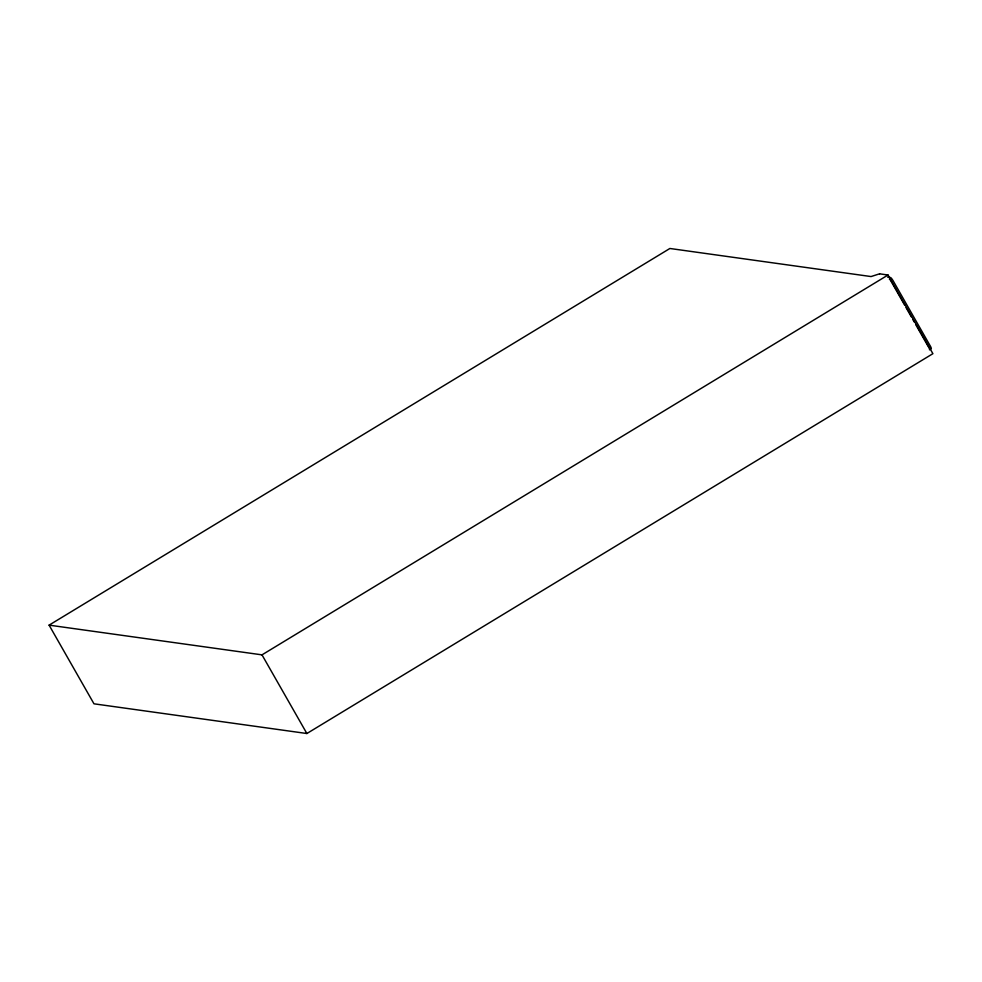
<?xml version="1.0" encoding="UTF-8"?>
<svg xmlns="http://www.w3.org/2000/svg" width="982" height="982" viewBox="0 0 982 982"><rect width="100%" height="100%" fill="white"/><g stroke="black" fill="none" stroke-linecap="round" stroke-linejoin="round"><path stroke-width="1.47" d="M879.651 273.843L888.023 275.009L932.9 353.68L306.875 733.517L93.977 703.812L49.1 625.141L669.884 248.483L871.046 276.556L879.553 273.831M49.1 625.141L261.998 654.859L888.023 275.009M887.593 277.12L890.465 277.513A3.867 0.7 58.8 0 1 893.522 281.466L929.549 344.731A3.793 0.687 58.8 0 1 931.132 348.856M904.532 304.936L891.779 282.521A3.867 0.7 58.8 0 0 890.208 280.042M906.03 307.562L911.284 316.793M912.794 319.432L914.291 322.071M915.789 324.698L927.794 345.787A3.793 0.687 58.8 0 1 928.113 346.29M261.998 654.859L306.875 733.517M928.407 346.806A3.793 0.687 58.8 0 1 929.156 348.254M929.463 349.052A3.793 0.687 58.8 0 1 929.5 349.887M889.324 278.998A3.867 0.7 58.8 0 1 889.594 279.281"/></g></svg>
